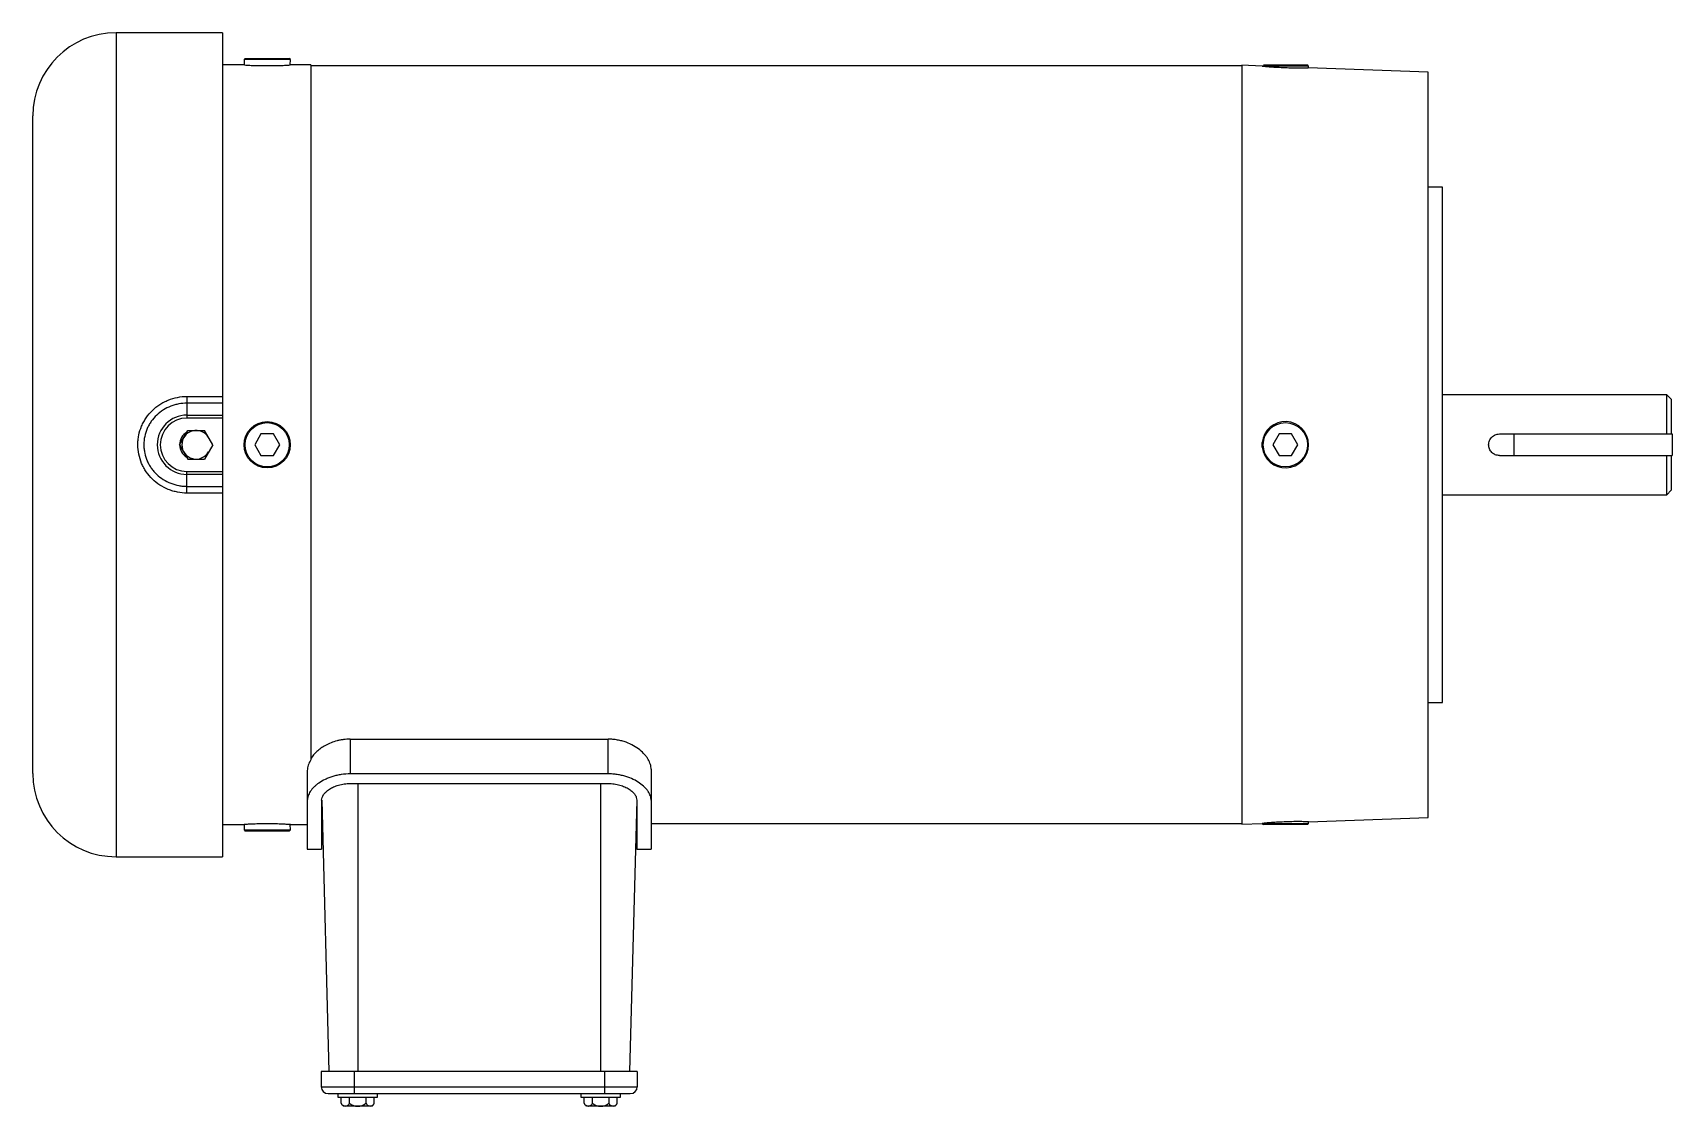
# Paper-space layout '_Top' of a CAD drawing. Header units: inches. Extents: x -6.5 to 7.8, y -5.8 to 3.6.
import ezdxf

# ---------------------------------------------------------------- set-up
doc = ezdxf.new("R2010")
doc.units = ezdxf.units.IN
doc.header["$MEASUREMENT"] = 0

psp = doc.layouts.new('_Top')

# ---------------------------------------------------------------- linework, layer by layer
at = {"color": 7, "linetype": 'Continuous', "lineweight": 25}
for p, q in [((-4.832, 3.596), (-5.762, 3.596)), ((-5.762, 3.596), (-5.762, -3.596)), ((-4.832, 3.596), (-4.832, -3.596)), ((-4.642, 3.315), (-4.832, 3.315)), ((-4.635, 3.372), (-4.645, 3.362)), ((-4.645, 3.362), (-4.644, 3.315)), ((-4.24, 3.362), (-4.645, 3.362)), ((-4.635, 3.372), (-4.25, 3.372)), ((-4.24, 3.362), (-4.25, 3.372)), ((-4.062, 3.315), (-4.243, 3.315)), ((-4.241, 3.315), (-4.24, 3.362)), ((-4.062, 3.315), (-4.062, -2.749)), ((4.062, 3.306), (-4.062, 3.306)), ((4.241, 3.305), (4.062, 3.312)), ((4.062, 3.312), (4.062, -3.312)), ((4.645, 3.305), (4.241, 3.305)), ((4.25, 3.315), (4.635, 3.315)), ((4.645, 3.305), (4.635, 3.315)), ((5.688, 3.252), (4.642, 3.291)), ((4.645, 3.29), (4.645, 3.305)), ((5.688, -3.252), (5.688, 3.252)), ((-6.488, -2.87), (-6.488, 2.87)), ((5.812, 2.249), (5.688, 2.249)), ((5.812, -2.249), (5.812, 2.249)), ((7.77, 0.437), (5.812, 0.437)), ((7.81, 0.397), (7.77, 0.437)), ((7.77, 0.094), (7.77, 0.437)), ((-5.143, 0.422), (-5.143, 0.233)), ((-5.143, 0.422), (-4.832, 0.422)), ((-4.832, 0.363), (-5.143, 0.363)), ((7.81, 0.397), (7.81, 0.094)), ((-5.143, 0.259), (-4.832, 0.259)), ((-4.832, 0.233), (-5.143, 0.233)), ((-5.207, 0), (-5.135, 0.125)), ((-5.207, 0), (-5.135, -0.125)), ((-5.152, 0.104), (-5.152, 0.094)), ((-5.135, 0.125), (-4.99, 0.125)), ((-4.918, 0), (-4.99, 0.125)), ((-4.918, 0), (-4.99, -0.125)), ((-4.497, 0.094), (-4.551, 0)), ((-4.388, 0.094), (-4.497, 0.094)), ((-4.334, 0), (-4.388, 0.094)), ((4.388, 0.094), (4.334, 0)), ((4.334, 0), (4.388, -0.094)), ((4.497, 0.094), (4.388, 0.094)), ((4.551, 0), (4.497, 0.094)), ((4.497, -0.094), (4.551, 0)), ((6.31, 0.094), (7.818, 0.094)), ((6.435, 0.094), (6.435, -0.094)), ((7.818, 0.094), (7.818, -0.094)), ((-5.152, -0.094), (-5.152, -0.104)), ((-5.135, -0.125), (-4.99, -0.125)), ((-4.551, 0), (-4.497, -0.094)), ((-4.497, -0.094), (-4.388, -0.094)), ((-4.388, -0.094), (-4.334, 0)), ((4.388, -0.094), (4.497, -0.094)), ((6.31, -0.094), (7.818, -0.094)), ((7.77, -0.437), (7.77, -0.094)), ((7.81, -0.094), (7.81, -0.397)), ((-5.143, -0.422), (-5.143, -0.233)), ((-5.143, -0.233), (-4.832, -0.233)), ((-4.832, -0.259), (-5.143, -0.259)), ((-5.143, -0.363), (-4.832, -0.363)), ((-4.832, -0.422), (-5.143, -0.422)), ((7.77, -0.437), (7.81, -0.397)), ((5.812, -0.437), (7.77, -0.437)), ((5.688, -2.249), (5.812, -2.249)), ((-3.718, -2.57), (-1.468, -2.57)), ((-3.718, -2.57), (-3.718, -2.873)), ((-1.468, -2.873), (-1.468, -2.57)), ((-4.093, -2.843), (-4.093, -3.53)), ((-1.093, -2.832), (-1.093, -3.53)), ((-1.468, -2.873), (-3.718, -2.873)), ((-3.718, -2.957), (-1.468, -2.957)), ((-3.653, -2.957), (-3.653, -5.47)), ((-1.533, -2.957), (-1.533, -5.47)), ((-3.968, -3.103), (-3.968, -3.53)), ((-3.967, -3.101), (-3.905, -5.47)), ((-1.218, -3.102), (-1.28, -5.47)), ((-1.218, -3.103), (-1.218, -3.53)), ((4.644, -3.29), (5.688, -3.252)), ((4.645, -3.305), (4.645, -3.29)), ((-4.832, -3.315), (-4.642, -3.315)), ((-4.644, -3.315), (-4.645, -3.362)), ((-4.645, -3.362), (-4.635, -3.372)), ((-4.645, -3.362), (-4.24, -3.362)), ((-4.25, -3.372), (-4.635, -3.372)), ((-4.25, -3.372), (-4.24, -3.362)), ((-4.241, -3.315), (-4.093, -3.315)), ((-4.24, -3.362), (-4.241, -3.315)), ((-3.968, -3.34), (-3.961, -3.34)), ((-1.224, -3.34), (-1.218, -3.34)), ((-1.093, -3.306), (4.062, -3.306)), ((4.062, -3.312), (4.241, -3.305)), ((4.241, -3.305), (4.645, -3.305)), ((4.241, -3.306), (4.25, -3.315)), ((4.635, -3.315), (4.25, -3.315)), ((4.635, -3.315), (4.645, -3.305)), ((-4.093, -3.53), (-3.968, -3.53)), ((-1.218, -3.53), (-1.093, -3.53)), ((-5.762, -3.596), (-4.832, -3.596)), ((-3.971, -5.47), (-3.971, -5.603)), ((-1.214, -5.47), (-3.971, -5.47)), ((-3.685, -5.47), (-3.685, -5.664)), ((-1.5, -5.47), (-1.5, -5.664)), ((-1.214, -5.47), (-1.214, -5.603)), ((-3.971, -5.603), (-1.214, -5.603)), ((-1.274, -5.664), (-3.911, -5.664)), ((-3.826, -5.664), (-3.826, -5.694)), ((-3.826, -5.694), (-3.479, -5.694)), ((-3.797, -5.747), (-3.797, -5.694)), ((-3.725, -5.747), (-3.725, -5.694)), ((-3.58, -5.747), (-3.58, -5.694)), ((-3.508, -5.747), (-3.508, -5.694)), ((-3.479, -5.694), (-3.479, -5.664)), ((-1.706, -5.664), (-1.706, -5.694)), ((-1.706, -5.694), (-1.359, -5.694)), ((-1.677, -5.747), (-1.677, -5.694)), ((-1.605, -5.747), (-1.605, -5.694)), ((-1.46, -5.747), (-1.46, -5.694)), ((-1.388, -5.747), (-1.388, -5.694)), ((-1.359, -5.694), (-1.359, -5.664)), ((-3.528, -5.773), (-3.777, -5.773)), ((-1.407, -5.773), (-1.657, -5.773))]:
    psp.add_line(p, q, dxfattribs=at)
for centre, radius in [((-4.443, 0), 0.202), ((-4.443, 0), 0.193), ((4.442, 0), 0.193)]:
    psp.add_circle(centre, radius, dxfattribs=at)
for centre, radius, start, end in [((-5.762, 2.87), 0.726, 90, 180), ((-5.143, 0), 0.259, 90, 270), ((-5.143, 0), 0.233, 90, 270), ((4.442, 0), 0.202, 185.7045, 174.2955), ((-5.082, 0), 0.125, 119.4782, 240.5218), ((-5.063, 0), 0.125, 30, 330), ((-5.762, -2.87), 0.726, 180, 270), ((-3.911, -5.603), 0.06, 180, 270), ((-1.274, -5.603), 0.06, 270, 0), ((-3.653, -5.664), 0.167, 209.9055, 221.3478), ((-3.755, -5.729), 0.0453, 203.3833, 263.0384), ((-3.766, -5.729), 0.0453, 276.9616, 336.6167), ((-3.653, -5.664), 0.11, 228.9984, 311.0016), ((-3.539, -5.729), 0.0453, 203.3833, 263.0384), ((-3.55, -5.729), 0.0453, 276.9616, 336.6167), ((-3.653, -5.664), 0.167, 318.6522, 330.0945), ((-1.533, -5.664), 0.167, 209.9055, 221.3478), ((-1.635, -5.729), 0.0453, 203.3833, 263.0384), ((-1.646, -5.729), 0.0453, 276.9616, 336.6167), ((-1.533, -5.664), 0.11, 228.9984, 311.0016), ((-1.419, -5.729), 0.0453, 203.3833, 263.0384), ((-1.43, -5.729), 0.0453, 276.9616, 336.6167), ((-1.533, -5.664), 0.167, 318.6522, 330.0945)]:
    psp.add_arc(centre, radius, start, end, dxfattribs=at)
for points, knots in [([(-4.642, 3.315), (-4.642, 3.315), (-4.642, 3.315), (-4.617, 3.313), (-4.572, 3.311), (-4.512, 3.309), (-4.444, 3.309), (-4.376, 3.309), (-4.315, 3.311), (-4.269, 3.313), (-4.243, 3.315), (-4.243, 3.315), (-4.243, 3.315)], [0, 0, 0, 0, 0.068772, 0.175915, 0.283206, 0.390678, 0.498126, 0.605425, 0.712715, 0.820151, 0.927631, 1, 1, 1, 1]), ([(4.241, 3.305), (4.242, 3.305), (4.246, 3.305), (4.266, 3.303), (4.311, 3.299), (4.371, 3.295), (4.439, 3.292), (4.508, 3.29), (4.569, 3.289), (4.615, 3.29), (4.642, 3.29), (4.642, 3.29), (4.642, 3.29)], [0, 0, 0, 0, 0.035675, 0.145948, 0.256524, 0.367586, 0.478819, 0.589836, 0.700608, 0.81135, 0.922163, 1, 1, 1, 1]), ([(-5.143, -0.422), (-5.171, -0.422), (-5.198, -0.419), (-5.239, -0.411), (-5.253, -0.408), (-5.279, -0.4), (-5.293, -0.395), (-5.331, -0.38), (-5.356, -0.367), (-5.403, -0.337), (-5.425, -0.319), (-5.464, -0.28), (-5.482, -0.259), (-5.506, -0.225), (-5.513, -0.213), (-5.527, -0.188), (-5.533, -0.176), (-5.549, -0.137), (-5.557, -0.111), (-5.569, -0.056), (-5.571, -0.028), (-5.571, 0.013), (-5.571, 0.027), (-5.568, 0.055), (-5.566, 0.069), (-5.558, 0.11), (-5.549, 0.137), (-5.533, 0.175), (-5.527, 0.188), (-5.513, 0.212), (-5.506, 0.224), (-5.483, 0.258), (-5.465, 0.28), (-5.425, 0.319), (-5.403, 0.336), (-5.368, 0.359), (-5.356, 0.366), (-5.331, 0.379), (-5.319, 0.385), (-5.28, 0.401), (-5.253, 0.408), (-5.199, 0.419), (-5.171, 0.422), (-5.143, 0.422)], [0, 0, 0, 0, 0.0625, 0.0625, 0.09375, 0.09375, 0.125, 0.125, 0.1875, 0.1875, 0.25, 0.25, 0.3125, 0.3125, 0.34375, 0.34375, 0.375, 0.375, 0.4375, 0.4375, 0.5, 0.5, 0.53125, 0.53125, 0.5625, 0.5625, 0.625, 0.625, 0.65625, 0.65625, 0.6875, 0.6875, 0.75, 0.75, 0.8125, 0.8125, 0.84375, 0.84375, 0.875, 0.875, 0.9375, 0.9375, 1, 1, 1, 1]), ([(-5.143, 0.363), (-5.167, 0.363), (-5.191, 0.361), (-5.227, 0.354), (-5.238, 0.351), (-5.262, 0.344), (-5.273, 0.34), (-5.307, 0.327), (-5.329, 0.316), (-5.369, 0.291), (-5.389, 0.276), (-5.424, 0.242), (-5.44, 0.224), (-5.461, 0.195), (-5.467, 0.184), (-5.479, 0.163), (-5.485, 0.153), (-5.499, 0.119), (-5.507, 0.096), (-5.517, 0.049), (-5.519, 0.025), (-5.519, -0.012), (-5.519, -0.024), (-5.516, -0.048), (-5.514, -0.06), (-5.507, -0.096), (-5.5, -0.119), (-5.485, -0.152), (-5.48, -0.163), (-5.468, -0.184), (-5.461, -0.194), (-5.447, -0.214), (-5.44, -0.223), (-5.424, -0.242), (-5.416, -0.25), (-5.389, -0.276), (-5.37, -0.29), (-5.329, -0.316), (-5.307, -0.327), (-5.262, -0.345), (-5.239, -0.352), (-5.203, -0.358), (-5.191, -0.36), (-5.167, -0.362), (-5.155, -0.363), (-5.143, -0.363)], [0, 0, 0, 0, 0.0625, 0.0625, 0.09375, 0.09375, 0.125, 0.125, 0.1875, 0.1875, 0.25, 0.25, 0.3125, 0.3125, 0.34375, 0.34375, 0.375, 0.375, 0.4375, 0.4375, 0.5, 0.5, 0.53125, 0.53125, 0.5625, 0.5625, 0.625, 0.625, 0.65625, 0.65625, 0.6875, 0.6875, 0.71875, 0.71875, 0.75, 0.75, 0.8125, 0.8125, 0.875, 0.875, 0.9375, 0.9375, 0.96875, 0.96875, 1, 1, 1, 1]), ([(6.31, -0.094), (6.304, -0.094), (6.298, -0.093), (6.286, -0.091), (6.28, -0.089), (6.268, -0.084), (6.263, -0.082), (6.253, -0.075), (6.248, -0.071), (6.235, -0.058), (6.228, -0.047), (6.218, -0.025), (6.216, -0.012), (6.216, 0.006), (6.217, 0.012), (6.219, 0.024), (6.221, 0.03), (6.225, 0.042), (6.228, 0.047), (6.235, 0.057), (6.239, 0.062), (6.252, 0.075), (6.263, 0.082), (6.285, 0.091), (6.297, 0.094), (6.31, 0.094)], [0, 0, 0, 0, 0.0625, 0.0625, 0.125, 0.125, 0.1875, 0.1875, 0.25, 0.25, 0.375, 0.375, 0.5, 0.5, 0.5625, 0.5625, 0.625, 0.625, 0.6875, 0.6875, 0.75, 0.75, 0.875, 0.875, 1, 1, 1, 1]), ([(-3.718, -2.57), (-3.738, -2.57), (-3.757, -2.571), (-3.786, -2.575), (-3.796, -2.576), (-3.815, -2.58), (-3.824, -2.582), (-3.852, -2.589), (-3.869, -2.595), (-3.903, -2.608), (-3.919, -2.616), (-3.963, -2.64), (-3.988, -2.658), (-4.032, -2.697), (-4.049, -2.718), (-4.062, -2.739)], [0, 0, 0, 0, 0.125, 0.125, 0.1875, 0.1875, 0.25, 0.25, 0.375, 0.375, 0.5, 0.5, 0.75, 0.75, 1, 1, 1, 1]), ([(-1.093, -2.832), (-1.093, -2.818), (-1.095, -2.804), (-1.103, -2.775), (-1.109, -2.761), (-1.122, -2.739), (-1.127, -2.732), (-1.137, -2.718), (-1.143, -2.711), (-1.161, -2.69), (-1.175, -2.676), (-1.207, -2.651), (-1.226, -2.638), (-1.266, -2.616), (-1.287, -2.606), (-1.323, -2.593), (-1.335, -2.589), (-1.36, -2.582), (-1.373, -2.579), (-1.399, -2.575), (-1.413, -2.573), (-1.44, -2.57), (-1.454, -2.57), (-1.468, -2.57)], [0, 0, 0, 0, 0.125, 0.125, 0.25, 0.25, 0.3125, 0.3125, 0.375, 0.375, 0.5, 0.5, 0.625, 0.625, 0.75, 0.75, 0.8125, 0.8125, 0.875, 0.875, 0.9375, 0.9375, 1, 1, 1, 1]), ([(-4.062, -2.749), (-4.072, -2.765), (-4.08, -2.781), (-4.09, -2.812), (-4.093, -2.828), (-4.093, -2.843)], [0, 0, 0, 0, 0.5, 0.5, 1, 1, 1, 1]), ([(-3.718, -2.873), (-3.744, -2.873), (-3.771, -2.875), (-3.809, -2.881), (-3.822, -2.883), (-3.847, -2.889), (-3.859, -2.892), (-3.882, -2.899), (-3.894, -2.903), (-3.916, -2.912), (-3.926, -2.916), (-3.957, -2.931), (-3.975, -2.941), (-4, -2.958), (-4.008, -2.964), (-4.022, -2.976), (-4.029, -2.982), (-4.048, -3.001), (-4.058, -3.014), (-4.075, -3.039), (-4.082, -3.052), (-4.09, -3.078), (-4.093, -3.091), (-4.093, -3.103)], [0, 0, 0, 0, 0.125, 0.125, 0.1875, 0.1875, 0.25, 0.25, 0.3125, 0.3125, 0.375, 0.375, 0.5, 0.5, 0.5625, 0.5625, 0.625, 0.625, 0.75, 0.75, 0.875, 0.875, 1, 1, 1, 1]), ([(-3.968, -3.103), (-3.968, -3.087), (-3.962, -3.07), (-3.945, -3.045), (-3.938, -3.037), (-3.921, -3.021), (-3.911, -3.013), (-3.889, -2.999), (-3.877, -2.992), (-3.85, -2.98), (-3.835, -2.975), (-3.804, -2.966), (-3.787, -2.963), (-3.762, -2.959), (-3.753, -2.958), (-3.735, -2.957), (-3.726, -2.957), (-3.718, -2.957)], [0, 0, 0, 0, 0.25, 0.25, 0.375, 0.375, 0.5, 0.5, 0.625, 0.625, 0.75, 0.75, 0.875, 0.875, 0.9375, 0.9375, 1, 1, 1, 1]), ([(-1.093, -3.103), (-1.093, -3.091), (-1.095, -3.078), (-1.103, -3.052), (-1.11, -3.04), (-1.122, -3.02), (-1.127, -3.014), (-1.138, -3.001), (-1.144, -2.995), (-1.162, -2.976), (-1.177, -2.964), (-1.209, -2.942), (-1.228, -2.931), (-1.268, -2.912), (-1.29, -2.903), (-1.326, -2.892), (-1.338, -2.889), (-1.363, -2.883), (-1.375, -2.881), (-1.401, -2.877), (-1.414, -2.875), (-1.44, -2.873), (-1.454, -2.873), (-1.468, -2.873)], [0, 0, 0, 0, 0.125, 0.125, 0.25, 0.25, 0.3125, 0.3125, 0.375, 0.375, 0.5, 0.5, 0.625, 0.625, 0.75, 0.75, 0.8125, 0.8125, 0.875, 0.875, 0.9375, 0.9375, 1, 1, 1, 1]), ([(-1.468, -2.957), (-1.45, -2.957), (-1.432, -2.958), (-1.407, -2.961), (-1.398, -2.963), (-1.382, -2.966), (-1.374, -2.968), (-1.358, -2.973), (-1.35, -2.975), (-1.336, -2.98), (-1.329, -2.983), (-1.308, -2.992), (-1.296, -2.999), (-1.279, -3.01), (-1.274, -3.013), (-1.264, -3.021), (-1.26, -3.025), (-1.247, -3.037), (-1.24, -3.045), (-1.229, -3.061), (-1.225, -3.07), (-1.219, -3.087), (-1.218, -3.095), (-1.218, -3.103)], [0, 0, 0, 0, 0.125, 0.125, 0.1875, 0.1875, 0.25, 0.25, 0.3125, 0.3125, 0.375, 0.375, 0.5, 0.5, 0.5625, 0.5625, 0.625, 0.625, 0.75, 0.75, 0.875, 0.875, 1, 1, 1, 1]), ([(4.644, -3.29), (4.644, -3.29), (4.648, -3.291), (4.634, -3.29), (4.601, -3.29), (4.547, -3.289), (4.483, -3.29), (4.414, -3.293), (4.348, -3.296), (4.293, -3.3), (4.254, -3.304), (4.245, -3.305), (4.241, -3.305)], [0, 0, 0, 0, 0.007964, 0.1186981, 0.2294366, 0.3402311, 0.4510037, 0.5617114, 0.672519, 0.7836054, 0.8948149, 1, 1, 1, 1]), ([(-4.241, -3.315), (-4.241, -3.315), (-4.237, -3.315), (-4.251, -3.314), (-4.283, -3.313), (-4.336, -3.31), (-4.4, -3.309), (-4.469, -3.309), (-4.535, -3.31), (-4.591, -3.312), (-4.628, -3.314), (-4.646, -3.315), (-4.643, -3.315), (-4.642, -3.315)], [0, 0, 0, 0, 0.004657, 0.111772, 0.218891, 0.326209, 0.433641, 0.54097, 0.64818, 0.755463, 0.862884, 0.970256, 1, 1, 1, 1])]:
    psp.add_open_spline(points, degree=3, knots=knots, dxfattribs=at)
psp.add_open_spline([(4.241, -0.02), (4.24, -0.007), (4.24, 0.007), (4.241, 0.02)], degree=3, dxfattribs=at)

doc.saveas('drawing.dxf')
